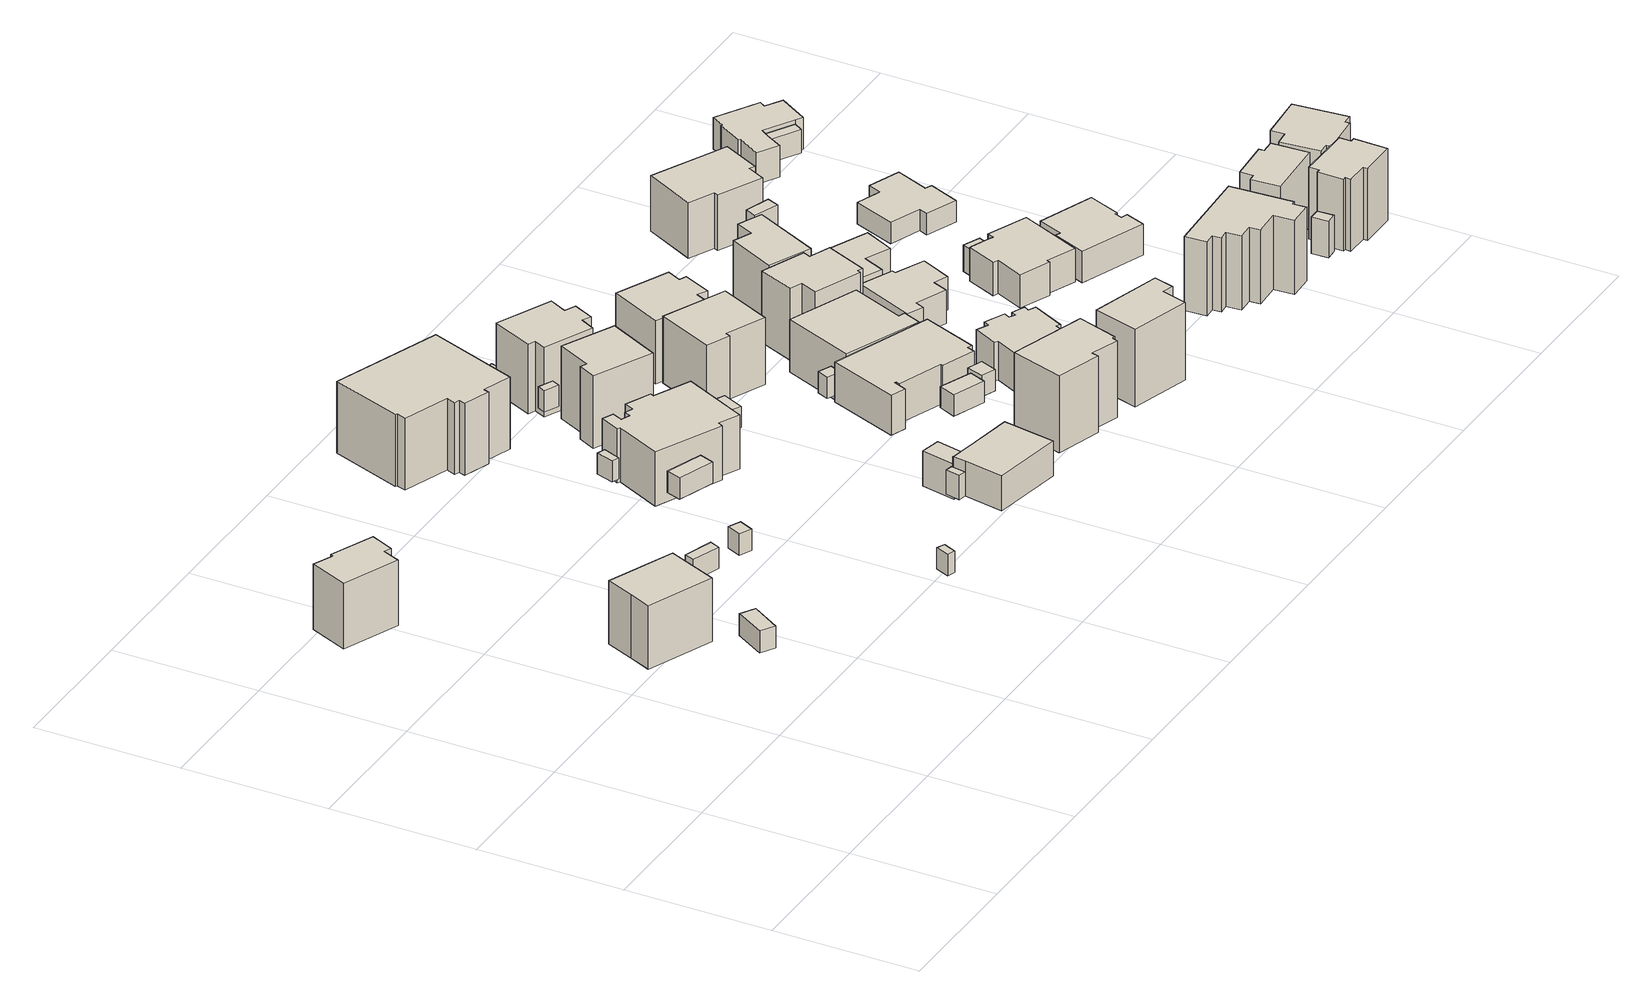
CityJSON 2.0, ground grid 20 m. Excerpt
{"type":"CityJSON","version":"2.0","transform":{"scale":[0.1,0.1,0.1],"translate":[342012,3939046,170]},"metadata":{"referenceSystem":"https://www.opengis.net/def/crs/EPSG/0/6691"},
"CityObjects":{
"building1":{"type":"Building","attributes":{"measuredHeight":4.4,"BuildingIDAttribute.prefecture":"14","BuildingIDAttribute.city":"14151","BuildingDetailAttribute.surveyYear":2015,"BuildingLandSlideRiskAttribute.description":"1","BuildingLandSlideRiskAttribute.areaType":"1"},"geometry":[{"type":"Solid","lod":"1","boundaries":[[[[0,1,2,3]],[[2,4,5,3]],[[1,6,4,2]],[[0,7,6,1]],[[3,5,7,0]],[[4,6,7,5]]]]}]},
"building2":{"type":"Building","attributes":{"usage":"411","measuredHeight":9.4,"storeysAboveGround":1,"BuildingIDAttribute.prefecture":"14","BuildingIDAttribute.city":"14151","BuildingDetailAttribute.totalFloorArea":62.96,"BuildingDetailAttribute.buildingFootprintArea":62.96,"BuildingDetailAttribute.buildingStructureType":"601","BuildingDetailAttribute.buildingStructureOrgType":"1","BuildingDetailAttribute.orgUsage":"10","BuildingDetailAttribute.surveyYear":2015,"BuildingLandSlideRiskAttribute.description":"1","BuildingLandSlideRiskAttribute.areaType":"1"},"geometry":[{"type":"Solid","lod":"1","boundaries":[[[[8,9,10,11,12]],[[11,13,14,12]],[[10,15,13,11]],[[9,16,15,10]],[[8,17,16,9]],[[12,14,17,8]],[[13,15,16,17,14]]]]}]},
"building3":{"type":"Building","attributes":{"usage":"411","measuredHeight":9.7,"storeysAboveGround":2,"BuildingIDAttribute.prefecture":"14","BuildingIDAttribute.city":"14151","BuildingDetailAttribute.totalFloorArea":75.91,"BuildingDetailAttribute.buildingFootprintArea":37.96,"BuildingDetailAttribute.buildingStructureType":"601","BuildingDetailAttribute.buildingStructureOrgType":"1","BuildingDetailAttribute.orgUsage":"10","BuildingDetailAttribute.surveyYear":2015,"BuildingLandSlideRiskAttribute.description":"1","BuildingLandSlideRiskAttribute.areaType":"1"},"geometry":[{"type":"Solid","lod":"1","boundaries":[[[[18,19,20,21,22,23,24,25]],[[24,26,27,25]],[[23,28,26,24]],[[22,29,28,23]],[[21,30,29,22]],[[20,31,30,21]],[[19,32,31,20]],[[18,33,32,19]],[[25,27,33,18]],[[26,28,29,30,31,32,33,27]]]]}]},
"building4":{"type":"Building","attributes":{"BuildingIDAttribute.prefecture":"14","BuildingIDAttribute.city":"14151","BuildingDetailAttribute.surveyYear":2015},"geometry":[{"type":"Solid","lod":"1","boundaries":[[[[34,35,36,37]],[[36,38,39,37]],[[35,40,38,36]],[[34,41,40,35]],[[37,39,41,34]],[[38,40,41,39]]]]}]},
"building5":{"type":"Building","attributes":{"BuildingIDAttribute.prefecture":"14","BuildingIDAttribute.city":"14151","BuildingDetailAttribute.surveyYear":2015,"BuildingLandSlideRiskAttribute.description":"1","BuildingLandSlideRiskAttribute.areaType":"1"},"geometry":[{"type":"Solid","lod":"1","boundaries":[[[[42,43,44,45]],[[44,46,47,45]],[[43,48,46,44]],[[42,49,48,43]],[[45,47,49,42]],[[46,48,49,47]]]]}]},
"building6":{"type":"Building","attributes":{"BuildingIDAttribute.prefecture":"14","BuildingIDAttribute.city":"14151","BuildingDetailAttribute.surveyYear":2015,"BuildingLandSlideRiskAttribute.description":"1","BuildingLandSlideRiskAttribute.areaType":"1"},"geometry":[{"type":"Solid","lod":"1","boundaries":[[[[50,51,52,53]],[[52,54,55,53]],[[51,56,54,52]],[[50,57,56,51]],[[53,55,57,50]],[[54,56,57,55]]]]}]},
"building7":{"type":"Building","attributes":{"measuredHeight":3.8,"BuildingIDAttribute.prefecture":"14","BuildingIDAttribute.city":"14151","BuildingDetailAttribute.surveyYear":2015,"BuildingLandSlideRiskAttribute.description":"1","BuildingLandSlideRiskAttribute.areaType":"1"},"geometry":[{"type":"Solid","lod":"1","boundaries":[[[[58,59,60,61,62]],[[61,63,64,62]],[[60,65,63,61]],[[59,66,65,60]],[[58,67,66,59]],[[62,64,67,58]],[[63,65,66,67,64]]]]}]},
"building8":{"type":"Building","attributes":{"usage":"411","measuredHeight":5.1,"storeysAboveGround":1,"BuildingIDAttribute.prefecture":"14","BuildingIDAttribute.city":"14151","BuildingDetailAttribute.totalFloorArea":11.22,"BuildingDetailAttribute.buildingFootprintArea":11.22,"BuildingDetailAttribute.buildingStructureType":"601","BuildingDetailAttribute.buildingStructureOrgType":"1","BuildingDetailAttribute.orgUsage":"10","BuildingDetailAttribute.surveyYear":2015,"BuildingLandSlideRiskAttribute.description":"1","BuildingLandSlideRiskAttribute.areaType":"1"},"geometry":[{"type":"Solid","lod":"1","boundaries":[[[[68,69,70,71]],[[70,72,73,71]],[[69,74,72,70]],[[68,75,74,69]],[[71,73,75,68]],[[72,74,75,73]]]]}]},
"building9":{"type":"Building","attributes":{"usage":"411","measuredHeight":5.4,"storeysAboveGround":1,"BuildingIDAttribute.prefecture":"14","BuildingIDAttribute.city":"14151","BuildingDetailAttribute.totalFloorArea":59.13,"BuildingDetailAttribute.buildingFootprintArea":59.13,"BuildingDetailAttribute.buildingStructureType":"601","BuildingDetailAttribute.buildingStructureOrgType":"1","BuildingDetailAttribute.orgUsage":"10","BuildingDetailAttribute.surveyYear":2015,"BuildingLandSlideRiskAttribute.description":"1","BuildingLandSlideRiskAttribute.areaType":"1"},"geometry":[{"type":"Solid","lod":"1","boundaries":[[[[76,77,78,79,60,59,80]],[[59,81,82,80]],[[60,83,81,59]],[[79,84,83,60]],[[78,85,84,79]],[[77,86,85,78]],[[76,87,86,77]],[[80,82,87,76]],[[81,83,84,85,86,87,82]]]]}]},
"building10":{"type":"Building","attributes":{"BuildingIDAttribute.prefecture":"14","BuildingIDAttribute.city":"14151","BuildingDetailAttribute.surveyYear":2015,"BuildingLandSlideRiskAttribute.description":"1","BuildingLandSlideRiskAttribute.areaType":"1"},"geometry":[{"type":"Solid","lod":"1","boundaries":[[[[88,89,90,91]],[[90,92,93,91]],[[89,94,92,90]],[[88,95,94,89]],[[91,93,95,88]],[[92,94,95,93]]]]}]},
"building11":{"type":"Building","attributes":{"measuredHeight":3.4,"BuildingIDAttribute.prefecture":"14","BuildingIDAttribute.city":"14151","BuildingDetailAttribute.surveyYear":2015,"BuildingLandSlideRiskAttribute.description":"1","BuildingLandSlideRiskAttribute.areaType":"1"},"geometry":[{"type":"Solid","lod":"1","boundaries":[[[[96,97,98,99]],[[98,100,101,99]],[[97,102,100,98]],[[96,103,102,97]],[[99,101,103,96]],[[100,102,103,101]]]]}]},
"building12":{"type":"Building","attributes":{"usage":"411","measuredHeight":9.3,"storeysAboveGround":1,"BuildingIDAttribute.prefecture":"14","BuildingIDAttribute.city":"14151","BuildingDetailAttribute.totalFloorArea":108.08,"BuildingDetailAttribute.buildingFootprintArea":108.08,"BuildingDetailAttribute.buildingStructureType":"601","BuildingDetailAttribute.buildingStructureOrgType":"1","BuildingDetailAttribute.orgUsage":"10","BuildingDetailAttribute.surveyYear":2015,"BuildingLandSlideRiskAttribute.description":"1","BuildingLandSlideRiskAttribute.areaType":"1"},"geometry":[{"type":"Solid","lod":"1","boundaries":[[[[104,105,106,107,108,109,110,111,112,113,114,115,116,117,118,119]],[[118,120,121,119]],[[117,122,120,118]],[[116,123,122,117]],[[115,124,123,116]],[[114,125,124,115]],[[113,126,125,114]],[[112,127,126,113]],[[111,128,127,112]],[[110,129,128,111]],[[109,130,129,110]],[[108,131,130,109]],[[107,132,131,108]],[[106,133,132,107]],[[105,134,133,106]],[[104,135,134,105]],[[119,121,135,104]],[[120,122,123,124,125,126,127,128,129,130,131,132,133,134,135,121]]]]}]},
"building13":{"type":"Building","attributes":{"BuildingIDAttribute.prefecture":"14","BuildingIDAttribute.city":"14151","BuildingDetailAttribute.surveyYear":2015,"BuildingLandSlideRiskAttribute.description":"1","BuildingLandSlideRiskAttribute.areaType":"1"},"geometry":[{"type":"Solid","lod":"1","boundaries":[[[[136,137,138,139]],[[138,140,141,139]],[[137,142,140,138]],[[136,143,142,137]],[[139,141,143,136]],[[140,142,143,141]]]]}]},
"building14":{"type":"Building","attributes":{"usage":"411","measuredHeight":13.1,"storeysAboveGround":3,"BuildingIDAttribute.prefecture":"14","BuildingIDAttribute.city":"14151","BuildingDetailAttribute.totalFloorArea":512.67,"BuildingDetailAttribute.buildingFootprintArea":170.89,"BuildingDetailAttribute.buildingStructureType":"610","BuildingDetailAttribute.buildingStructureOrgType":"2","BuildingDetailAttribute.orgUsage":"10","BuildingDetailAttribute.surveyYear":2015,"BuildingLandSlideRiskAttribute.description":"1","BuildingLandSlideRiskAttribute.areaType":"1"},"geometry":[{"type":"Solid","lod":"1","boundaries":[[[[144,145,146,147,148,149,150,151,152,153,154,155]],[[154,156,157,155]],[[153,158,156,154]],[[152,159,158,153]],[[151,160,159,152]],[[150,161,160,151]],[[149,162,161,150]],[[148,163,162,149]],[[147,164,163,148]],[[146,165,164,147]],[[145,166,165,146]],[[144,167,166,145]],[[155,157,167,144]],[[156,158,159,160,161,162,163,164,165,166,167,157]]]]}]},
"building15":{"type":"Building","attributes":{"usage":"411","measuredHeight":11.5,"storeysAboveGround":3,"BuildingIDAttribute.prefecture":"14","BuildingIDAttribute.city":"14151","BuildingDetailAttribute.totalFloorArea":168.56,"BuildingDetailAttribute.buildingFootprintArea":56.19,"BuildingDetailAttribute.buildingStructureType":"601","BuildingDetailAttribute.buildingStructureOrgType":"1","BuildingDetailAttribute.orgUsage":"10","BuildingDetailAttribute.surveyYear":2015},"geometry":[{"type":"Solid","lod":"1","boundaries":[[[[168,169,170,171,172,173,174,175]],[[174,176,177,175]],[[173,178,176,174]],[[172,179,178,173]],[[171,180,179,172]],[[170,181,180,171]],[[169,182,181,170]],[[168,183,182,169]],[[175,177,183,168]],[[176,178,179,180,181,182,183,177]]]]}]},
"building16":{"type":"Building","attributes":{"usage":"411","measuredHeight":11.4,"storeysAboveGround":2,"BuildingIDAttribute.prefecture":"14","BuildingIDAttribute.city":"14151","BuildingDetailAttribute.totalFloorArea":107.93,"BuildingDetailAttribute.buildingFootprintArea":53.96,"BuildingDetailAttribute.buildingStructureType":"610","BuildingDetailAttribute.buildingStructureOrgType":"2","BuildingDetailAttribute.orgUsage":"10","BuildingDetailAttribute.surveyYear":2015,"BuildingLandSlideRiskAttribute.description":"1","BuildingLandSlideRiskAttribute.areaType":"1"},"geometry":[{"type":"Solid","lod":"1","boundaries":[[[[184,185,186,187,188,189]],[[188,190,191,189]],[[187,192,190,188]],[[186,193,192,187]],[[185,194,193,186]],[[184,195,194,185]],[[189,191,195,184]],[[190,192,193,194,195,191]]]]}]},
"building17":{"type":"Building","attributes":{"BuildingIDAttribute.prefecture":"14","BuildingIDAttribute.city":"14151","BuildingDetailAttribute.surveyYear":2015,"BuildingLandSlideRiskAttribute.description":"1","BuildingLandSlideRiskAttribute.areaType":"1"},"geometry":[{"type":"Solid","lod":"1","boundaries":[[[[196,197,198,199]],[[198,200,201,199]],[[197,202,200,198]],[[196,203,202,197]],[[199,201,203,196]],[[200,202,203,201]]]]}]},
"building18":{"type":"Building","attributes":{"BuildingIDAttribute.prefecture":"14","BuildingIDAttribute.city":"14151","BuildingDetailAttribute.surveyYear":2015,"BuildingLandSlideRiskAttribute.description":"1","BuildingLandSlideRiskAttribute.areaType":"1"},"geometry":[{"type":"Solid","lod":"1","boundaries":[[[[204,205,206,207]],[[206,208,209,207]],[[205,210,208,206]],[[204,211,210,205]],[[207,209,211,204]],[[208,210,211,209]]]]}]},
"building19":{"type":"Building","attributes":{"BuildingIDAttribute.prefecture":"14","BuildingIDAttribute.city":"14151","BuildingDetailAttribute.surveyYear":2015,"BuildingLandSlideRiskAttribute.description":"1","BuildingLandSlideRiskAttribute.areaType":"1"},"geometry":[{"type":"Solid","lod":"1","boundaries":[[[[212,213,214,215]],[[214,216,217,215]],[[213,218,216,214]],[[212,219,218,213]],[[215,217,219,212]],[[216,218,219,217]]]]}]},
"building20":{"type":"Building","attributes":{"usage":"411","measuredHeight":9,"storeysAboveGround":2,"BuildingIDAttribute.prefecture":"14","BuildingIDAttribute.city":"14151","BuildingDetailAttribute.totalFloorArea":190.36,"BuildingDetailAttribute.buildingFootprintArea":95.18,"BuildingDetailAttribute.buildingStructureType":"601","BuildingDetailAttribute.buildingStructureOrgType":"1","BuildingDetailAttribute.orgUsage":"10","BuildingDetailAttribute.surveyYear":2015,"BuildingLandSlideRiskAttribute.description":"1","BuildingLandSlideRiskAttribute.areaType":"1"},"geometry":[{"type":"Solid","lod":"1","boundaries":[[[[220,221,222,223,224,225,226,227,228,229,230,231]],[[230,232,233,231]],[[229,234,232,230]],[[228,235,234,229]],[[227,236,235,228]],[[226,237,236,227]],[[225,238,237,226]],[[224,239,238,225]],[[223,240,239,224]],[[222,241,240,223]],[[221,242,241,222]],[[220,243,242,221]],[[231,233,243,220]],[[232,234,235,236,237,238,239,240,241,242,243,233]]]]}]},
"building21":{"type":"Building","attributes":{"BuildingIDAttribute.prefecture":"14","BuildingIDAttribute.city":"14151","BuildingDetailAttribute.surveyYear":2015,"BuildingLandSlideRiskAttribute.description":"1","BuildingLandSlideRiskAttribute.areaType":"1"},"geometry":[{"type":"Solid","lod":"1","boundaries":[[[[244,245,246,247]],[[246,248,249,247]],[[245,250,248,246]],[[244,251,250,245]],[[247,249,251,244]],[[248,250,251,249]]]]}]},
"building22":{"type":"Building","attributes":{"usage":"411","measuredHeight":11.1,"storeysAboveGround":2,"BuildingIDAttribute.prefecture":"14","BuildingIDAttribute.city":"14151","BuildingDetailAttribute.totalFloorArea":96.05,"BuildingDetailAttribute.buildingFootprintArea":48.02,"BuildingDetailAttribute.buildingStructureType":"601","BuildingDetailAttribute.buildingStructureOrgType":"1","BuildingDetailAttribute.orgUsage":"10","BuildingDetailAttribute.surveyYear":2015,"BuildingLandSlideRiskAttribute.description":"1","BuildingLandSlideRiskAttribute.areaType":"1"},"geometry":[{"type":"Solid","lod":"1","boundaries":[[[[252,253,254,255,256,257,258,259,260,261]],[[260,262,263,261]],[[259,264,262,260]],[[258,265,264,259]],[[257,266,265,258]],[[256,267,266,257]],[[255,268,267,256]],[[254,269,268,255]],[[253,270,269,254]],[[252,271,270,253]],[[261,263,271,252]],[[262,264,265,266,267,268,269,270,271,263]]]]}]},
"building23":{"type":"Building","attributes":{"usage":"411","measuredHeight":11.9,"storeysAboveGround":2,"BuildingIDAttribute.prefecture":"14","BuildingIDAttribute.city":"14151","BuildingDetailAttribute.totalFloorArea":84.85,"BuildingDetailAttribute.buildingFootprintArea":42.42,"BuildingDetailAttribute.buildingStructureType":"601","BuildingDetailAttribute.buildingStructureOrgType":"1","BuildingDetailAttribute.orgUsage":"10","BuildingDetailAttribute.surveyYear":2015,"BuildingLandSlideRiskAttribute.description":"1","BuildingLandSlideRiskAttribute.areaType":"1"},"geometry":[{"type":"Solid","lod":"1","boundaries":[[[[272,273,274,275,276,277]],[[276,278,279,277]],[[275,280,278,276]],[[274,281,280,275]],[[273,282,281,274]],[[272,283,282,273]],[[277,279,283,272]],[[278,280,281,282,283,279]]]]}]},
"building24":{"type":"Building","attributes":{"measuredHeight":4.3,"BuildingIDAttribute.prefecture":"14","BuildingIDAttribute.city":"14151","BuildingDetailAttribute.surveyYear":2015,"BuildingLandSlideRiskAttribute.description":"1","BuildingLandSlideRiskAttribute.areaType":"1"},"geometry":[{"type":"Solid","lod":"1","boundaries":[[[[284,285,286,287]],[[286,288,289,287]],[[285,290,288,286]],[[284,291,290,285]],[[287,289,291,284]],[[288,290,291,289]]]]}]},
"building25":{"type":"Building","attributes":{"BuildingIDAttribute.prefecture":"14","BuildingIDAttribute.city":"14151","BuildingDetailAttribute.surveyYear":2015,"BuildingLandSlideRiskAttribute.description":"1","BuildingLandSlideRiskAttribute.areaType":"1"},"geometry":[{"type":"Solid","lod":"1","boundaries":[[[[292,293,294,295]],[[294,296,297,295]],[[293,298,296,294]],[[292,299,298,293]],[[295,297,299,292]],[[296,298,299,297]]]]}]},
"building26":{"type":"Building","attributes":{"usage":"411","measuredHeight":9.2,"storeysAboveGround":2,"BuildingIDAttribute.prefecture":"14","BuildingIDAttribute.city":"14151","BuildingDetailAttribute.totalFloorArea":157.1,"BuildingDetailAttribute.buildingFootprintArea":78.55,"BuildingDetailAttribute.buildingStructureType":"601","BuildingDetailAttribute.buildingStructureOrgType":"1","BuildingDetailAttribute.orgUsage":"10","BuildingDetailAttribute.surveyYear":2015,"BuildingLandSlideRiskAttribute.description":"1","BuildingLandSlideRiskAttribute.areaType":"1"},"geometry":[{"type":"Solid","lod":"1","boundaries":[[[[300,301,302,303,304,305]],[[304,306,307,305]],[[303,308,306,304]],[[302,309,308,303]],[[301,310,309,302]],[[300,311,310,301]],[[305,307,311,300]],[[306,308,309,310,311,307]]]]}]},
"building27":{"type":"Building","attributes":{"usage":"411","measuredHeight":10.1,"storeysAboveGround":2,"BuildingIDAttribute.prefecture":"14","BuildingIDAttribute.city":"14151","BuildingDetailAttribute.totalFloorArea":127.97,"BuildingDetailAttribute.buildingFootprintArea":63.98,"BuildingDetailAttribute.buildingStructureType":"610","BuildingDetailAttribute.buildingStructureOrgType":"2","BuildingDetailAttribute.orgUsage":"10","BuildingDetailAttribute.surveyYear":2015,"BuildingLandSlideRiskAttribute.description":"1","BuildingLandSlideRiskAttribute.areaType":"1"},"geometry":[{"type":"Solid","lod":"1","boundaries":[[[[312,313,314,315,316,317]],[[316,318,319,317]],[[315,320,318,316]],[[314,321,320,315]],[[313,322,321,314]],[[312,323,322,313]],[[317,319,323,312]],[[318,320,321,322,323,319]]]]}]},
"building28":{"type":"Building","attributes":{"usage":"411","measuredHeight":6.7,"storeysAboveGround":1,"BuildingIDAttribute.prefecture":"14","BuildingIDAttribute.city":"14151","BuildingDetailAttribute.totalFloorArea":63.43,"BuildingDetailAttribute.buildingFootprintArea":63.43,"BuildingDetailAttribute.buildingStructureType":"601","BuildingDetailAttribute.buildingStructureOrgType":"1","BuildingDetailAttribute.orgUsage":"10","BuildingDetailAttribute.surveyYear":2015,"BuildingLandSlideRiskAttribute.description":"1","BuildingLandSlideRiskAttribute.areaType":"1"},"geometry":[{"type":"Solid","lod":"1","boundaries":[[[[324,325,326,327,328,329,330,331,332,333,334,335,336,337,338,339,340,341,342,343,344,345]],[[344,346,347,345]],[[343,348,346,344]],[[342,349,348,343]],[[341,350,349,342]],[[340,351,350,341]],[[339,352,351,340]],[[338,353,352,339]],[[337,354,353,338]],[[336,355,354,337]],[[335,356,355,336]],[[334,357,356,335]],[[333,358,357,334]],[[332,359,358,333]],[[331,360,359,332]],[[330,361,360,331]],[[329,362,361,330]],[[328,363,362,329]],[[327,364,363,328]],[[326,365,364,327]],[[325,366,365,326]],[[324,367,366,325]],[[345,347,367,324]],[[346,348,349,350,351,352,353,354,355,356,357,358,359,360,361,362,363,364,365,366,367,347]]]]}]},
"building29":{"type":"Building","attributes":{"usage":"411","measuredHeight":10,"storeysAboveGround":2,"BuildingIDAttribute.prefecture":"14","BuildingIDAttribute.city":"14151","BuildingDetailAttribute.totalFloorArea":93.37,"BuildingDetailAttribute.buildingFootprintArea":46.68,"BuildingDetailAttribute.buildingStructureType":"610","BuildingDetailAttribute.buildingStructureOrgType":"2","BuildingDetailAttribute.orgUsage":"10","BuildingDetailAttribute.surveyYear":2015,"BuildingLandSlideRiskAttribute.description":"1","BuildingLandSlideRiskAttribute.areaType":"1"},"geometry":[{"type":"Solid","lod":"1","boundaries":[[[[368,369,370,371,372,373,374,375]],[[374,376,377,375]],[[373,378,376,374]],[[372,379,378,373]],[[371,380,379,372]],[[370,381,380,371]],[[369,382,381,370]],[[368,383,382,369]],[[375,377,383,368]],[[376,378,379,380,381,382,383,377]]]]}]},
"building30":{"type":"Building","attributes":{"usage":"411","measuredHeight":11.9,"storeysAboveGround":2,"BuildingIDAttribute.prefecture":"14","BuildingIDAttribute.city":"14151","BuildingDetailAttribute.totalFloorArea":92.94,"BuildingDetailAttribute.buildingFootprintArea":46.47,"BuildingDetailAttribute.buildingStructureType":"610","BuildingDetailAttribute.buildingStructureOrgType":"2","BuildingDetailAttribute.orgUsage":"10","BuildingDetailAttribute.surveyYear":2015,"BuildingLandSlideRiskAttribute.description":"1","BuildingLandSlideRiskAttribute.areaType":"1"},"geometry":[{"type":"Solid","lod":"1","boundaries":[[[[384,385,386,387,388,389,390,391,392,393]],[[392,394,395,393]],[[391,396,394,392]],[[390,397,396,391]],[[389,398,397,390]],[[388,399,398,389]],[[387,400,399,388]],[[386,401,400,387]],[[385,402,401,386]],[[384,403,402,385]],[[393,395,403,384]],[[394,396,397,398,399,400,401,402,403,395]]]]}]},
"building31":{"type":"Building","attributes":{"usage":"411","measuredHeight":5.7,"storeysAboveGround":1,"BuildingIDAttribute.prefecture":"14","BuildingIDAttribute.city":"14151","BuildingDetailAttribute.totalFloorArea":52.69,"BuildingDetailAttribute.buildingFootprintArea":52.69,"BuildingDetailAttribute.buildingStructureType":"601","BuildingDetailAttribute.buildingStructureOrgType":"1","BuildingDetailAttribute.orgUsage":"10","BuildingDetailAttribute.surveyYear":2015,"BuildingLandSlideRiskAttribute.description":"1","BuildingLandSlideRiskAttribute.areaType":"1"},"geometry":[{"type":"Solid","lod":"1","boundaries":[[[[404,405,406,407,408,409,410,411,412,413]],[[412,414,415,413]],[[411,416,414,412]],[[410,417,416,411]],[[409,418,417,410]],[[408,419,418,409]],[[407,420,419,408]],[[406,421,420,407]],[[405,422,421,406]],[[404,423,422,405]],[[413,415,423,404]],[[414,416,417,418,419,420,421,422,423,415]]]]}]},
"building32":{"type":"Building","attributes":{"usage":"411","measuredHeight":10.2,"storeysAboveGround":1,"BuildingIDAttribute.prefecture":"14","BuildingIDAttribute.city":"14151","BuildingDetailAttribute.totalFloorArea":43.82,"BuildingDetailAttribute.buildingFootprintArea":43.82,"BuildingDetailAttribute.buildingStructureType":"601","BuildingDetailAttribute.buildingStructureOrgType":"1","BuildingDetailAttribute.orgUsage":"10","BuildingDetailAttribute.surveyYear":2015,"BuildingLandSlideRiskAttribute.description":"1","BuildingLandSlideRiskAttribute.areaType":"1"},"geometry":[{"type":"Solid","lod":"1","boundaries":[[[[424,425,426,427,428,429]],[[428,430,431,429]],[[427,432,430,428]],[[426,433,432,427]],[[425,434,433,426]],[[424,435,434,425]],[[429,431,435,424]],[[430,432,433,434,435,431]]]]}]},
"building33":{"type":"Building","attributes":{"usage":"411","measuredHeight":5.9,"storeysAboveGround":1,"BuildingIDAttribute.prefecture":"14","BuildingIDAttribute.city":"14151","BuildingDetailAttribute.totalFloorArea":43.96,"BuildingDetailAttribute.buildingFootprintArea":43.96,"BuildingDetailAttribute.buildingStructureType":"601","BuildingDetailAttribute.buildingStructureOrgType":"1","BuildingDetailAttribute.orgUsage":"10","BuildingDetailAttribute.surveyYear":2015,"BuildingLandSlideRiskAttribute.description":"1","BuildingLandSlideRiskAttribute.areaType":"1"},"geometry":[{"type":"Solid","lod":"1","boundaries":[[[[436,437,438,439,440,441,442,443,444,445]],[[444,446,447,445]],[[443,448,446,444]],[[442,449,448,443]],[[441,450,449,442]],[[440,451,450,441]],[[439,452,451,440]],[[438,453,452,439]],[[437,454,453,438]],[[436,455,454,437]],[[445,447,455,436]],[[446,448,449,450,451,452,453,454,455,447]]]]}]},
"building34":{"type":"Building","attributes":{"usage":"411","measuredHeight":13.1,"storeysAboveGround":1,"BuildingIDAttribute.prefecture":"14","BuildingIDAttribute.city":"14151","BuildingDetailAttribute.totalFloorArea":73.73,"BuildingDetailAttribute.buildingFootprintArea":73.73,"BuildingDetailAttribute.buildingStructureType":"601","BuildingDetailAttribute.buildingStructureOrgType":"1","BuildingDetailAttribute.orgUsage":"10","BuildingDetailAttribute.surveyYear":2015,"BuildingLandSlideRiskAttribute.description":"1","BuildingLandSlideRiskAttribute.areaType":"1"},"geometry":[{"type":"Solid","lod":"1","boundaries":[[[[456,457,458,459,460,461,462,463,464,465,466,467,468,469]],[[468,470,471,469]],[[467,472,470,468]],[[466,473,472,467]],[[465,474,473,466]],[[464,475,474,465]],[[463,476,475,464]],[[462,477,476,463]],[[461,478,477,462]],[[460,479,478,461]],[[459,480,479,460]],[[458,481,480,459]],[[457,482,481,458]],[[456,483,482,457]],[[469,471,483,456]],[[470,472,473,474,475,476,477,478,479,480,481,482,483,471]]]]}]},
"building35":{"type":"Building","attributes":{"usage":"411","measuredHeight":5.5,"storeysAboveGround":1,"BuildingIDAttribute.prefecture":"14","BuildingIDAttribute.city":"14151","BuildingDetailAttribute.totalFloorArea":67.76,"BuildingDetailAttribute.buildingFootprintArea":67.76,"BuildingDetailAttribute.buildingStructureType":"601","BuildingDetailAttribute.buildingStructureOrgType":"1","BuildingDetailAttribute.orgUsage":"10","BuildingDetailAttribute.surveyYear":2015,"BuildingLandSlideRiskAttribute.description":"1","BuildingLandSlideRiskAttribute.areaType":"1"},"geometry":[{"type":"Solid","lod":"1","boundaries":[[[[484,485,486,487,488,489,490,491,492,493,494,495]],[[494,496,497,495]],[[493,498,496,494]],[[492,499,498,493]],[[491,500,499,492]],[[490,501,500,491]],[[489,502,501,490]],[[488,503,502,489]],[[487,504,503,488]],[[486,505,504,487]],[[485,506,505,486]],[[484,507,506,485]],[[495,497,507,484]],[[496,498,499,500,501,502,503,504,505,506,507,497]]]]}]},
"building36":{"type":"Building","attributes":{"measuredHeight":4.1,"BuildingIDAttribute.prefecture":"14","BuildingIDAttribute.city":"14151","BuildingDetailAttribute.surveyYear":2015,"BuildingLandSlideRiskAttribute.description":"1","BuildingLandSlideRiskAttribute.areaType":"1"},"geometry":[{"type":"Solid","lod":"1","boundaries":[[[[508,509,510,511]],[[510,512,513,511]],[[509,514,512,510]],[[508,515,514,509]],[[511,513,515,508]],[[512,514,515,513]]]]}]},
"building37":{"type":"Building","attributes":{"measuredHeight":5.5,"BuildingIDAttribute.prefecture":"14","BuildingIDAttribute.city":"14151","BuildingDetailAttribute.surveyYear":2015,"BuildingLandSlideRiskAttribute.description":"1","BuildingLandSlideRiskAttribute.areaType":"1"},"geometry":[{"type":"Solid","lod":"1","boundaries":[[[[516,517,518,519]],[[518,520,521,519]],[[517,522,520,518]],[[516,523,522,517]],[[519,521,523,516]],[[520,522,523,521]]]]}]},
"building38":{"type":"Building","attributes":{"usage":"411","measuredHeight":10.7,"storeysAboveGround":2,"BuildingIDAttribute.prefecture":"14","BuildingIDAttribute.city":"14151","BuildingDetailAttribute.totalFloorArea":72.28,"BuildingDetailAttribute.buildingFootprintArea":36.14,"BuildingDetailAttribute.buildingStructureType":"601","BuildingDetailAttribute.buildingStructureOrgType":"1","BuildingDetailAttribute.orgUsage":"10","BuildingDetailAttribute.surveyYear":2015,"BuildingLandSlideRiskAttribute.description":"1","BuildingLandSlideRiskAttribute.areaType":"1"},"geometry":[{"type":"Solid","lod":"1","boundaries":[[[[524,525,526,527,528,529,530,531,532,533,534,535]],[[534,536,537,535]],[[533,538,536,534]],[[532,539,538,533]],[[531,540,539,532]],[[530,541,540,531]],[[529,542,541,530]],[[528,543,542,529]],[[527,544,543,528]],[[526,545,544,527]],[[525,546,545,526]],[[524,547,546,525]],[[535,537,547,524]],[[536,538,539,540,541,542,543,544,545,546,547,537]]]]}]},
"building39":{"type":"Building","attributes":{"usage":"411","measuredHeight":5.2,"storeysAboveGround":1,"BuildingIDAttribute.prefecture":"14","BuildingIDAttribute.city":"14151","BuildingDetailAttribute.totalFloorArea":60.94,"BuildingDetailAttribute.buildingFootprintArea":60.94,"BuildingDetailAttribute.buildingStructureType":"601","BuildingDetailAttribute.buildingStructureOrgType":"1","BuildingDetailAttribute.orgUsage":"10","BuildingDetailAttribute.surveyYear":2015,"BuildingLandSlideRiskAttribute.description":"1","BuildingLandSlideRiskAttribute.areaType":"1"},"geometry":[{"type":"Solid","lod":"1","boundaries":[[[[548,549,550,551,552,553,554,555,556,557]],[[556,558,559,557]],[[555,560,558,556]],[[554,561,560,555]],[[553,562,561,554]],[[552,563,562,553]],[[551,564,563,552]],[[550,565,564,551]],[[549,566,565,550]],[[548,567,566,549]],[[557,559,567,548]],[[558,560,561,562,563,564,565,566,567,559]]]]}]},
"building40":{"type":"Building","attributes":{"measuredHeight":4.3,"BuildingIDAttribute.prefecture":"14","BuildingIDAttribute.city":"14151","BuildingDetailAttribute.surveyYear":2015,"BuildingLandSlideRiskAttribute.description":"1","BuildingLandSlideRiskAttribute.areaType":"1"},"geometry":[{"type":"Solid","lod":"1","boundaries":[[[[568,569,570,571]],[[570,572,573,571]],[[569,574,572,570]],[[568,575,574,569]],[[571,573,575,568]],[[572,574,575,573]]]]}]},
"building41":{"type":"Building","attributes":{"usage":"411","measuredHeight":11.1,"storeysAboveGround":2,"BuildingIDAttribute.prefecture":"14","BuildingIDAttribute.city":"14151","BuildingDetailAttribute.totalFloorArea":65.55,"BuildingDetailAttribute.buildingFootprintArea":32.77,"BuildingDetailAttribute.buildingStructureType":"601","BuildingDetailAttribute.buildingStructureOrgType":"1","BuildingDetailAttribute.orgUsage":"10","BuildingDetailAttribute.surveyYear":2015,"BuildingLandSlideRiskAttribute.description":"1","BuildingLandSlideRiskAttribute.areaType":"1"},"geometry":[{"type":"Solid","lod":"1","boundaries":[[[[576,577,578,579,580,581,582,583]],[[582,584,585,583]],[[581,586,584,582]],[[580,587,586,581]],[[579,588,587,580]],[[578,589,588,579]],[[577,590,589,578]],[[576,591,590,577]],[[583,585,591,576]],[[584,586,587,588,589,590,591,585]]]]}]},
"building42":{"type":"Building","attributes":{"usage":"413","measuredHeight":9.2,"storeysAboveGround":2,"BuildingIDAttribute.prefecture":"14","BuildingIDAttribute.city":"14151","BuildingDetailAttribute.totalFloorArea":150.19,"BuildingDetailAttribute.buildingFootprintArea":75.1,"BuildingDetailAttribute.buildingStructureType":"601","BuildingDetailAttribute.buildingStructureOrgType":"1","BuildingDetailAttribute.orgUsage":"30","BuildingDetailAttribute.surveyYear":2015,"BuildingLandSlideRiskAttribute.description":"1","BuildingLandSlideRiskAttribute.areaType":"1"},"geometry":[{"type":"Solid","lod":"1","boundaries":[[[[592,593,594,595,596,597,598,599]],[[598,600,601,599]],[[597,602,600,598]],[[596,603,602,597]],[[595,604,603,596]],[[594,605,604,595]],[[593,606,605,594]],[[592,607,606,593]],[[599,601,607,592]],[[600,602,603,604,605,606,607,601]]]]}]},
"building43":{"type":"Building","attributes":{"usage":"411","storeysAboveGround":1,"BuildingIDAttribute.prefecture":"14","BuildingIDAttribute.city":"14151","BuildingDetailAttribute.totalFloorArea":55.91,"BuildingDetailAttribute.buildingFootprintArea":55.91,"BuildingDetailAttribute.buildingStructureType":"601","BuildingDetailAttribute.buildingStructureOrgType":"1","BuildingDetailAttribute.orgUsage":"10","BuildingDetailAttribute.surveyYear":2015,"BuildingLandSlideRiskAttribute.description":"1","BuildingLandSlideRiskAttribute.areaType":"1"},"geometry":[{"type":"Solid","lod":"1","boundaries":[[[[608,609,610,611,612,613,614,615,616,617]],[[616,618,619,617]],[[615,620,618,616]],[[614,621,620,615]],[[613,622,621,614]],[[612,623,622,613]],[[611,624,623,612]],[[610,625,624,611]],[[609,626,625,610]],[[608,627,626,609]],[[617,619,627,608]],[[618,620,621,622,623,624,625,626,627,619]]]]}]},
"building44":{"type":"Building","attributes":{"usage":"411","measuredHeight":10.6,"storeysAboveGround":2,"BuildingIDAttribute.prefecture":"14","BuildingIDAttribute.city":"14151","BuildingDetailAttribute.totalFloorArea":109.27,"BuildingDetailAttribute.buildingFootprintArea":54.63,"BuildingDetailAttribute.buildingStructureType":"601","BuildingDetailAttribute.buildingStructureOrgType":"1","BuildingDetailAttribute.orgUsage":"10","BuildingDetailAttribute.surveyYear":2015,"BuildingLandSlideRiskAttribute.description":"1","BuildingLandSlideRiskAttribute.areaType":"1"},"geometry":[{"type":"Solid","lod":"1","boundaries":[[[[628,629,630,631,632,633,634,635,636,637]],[[636,638,639,637]],[[635,640,638,636]],[[634,641,640,635]],[[633,642,641,634]],[[632,643,642,633]],[[631,644,643,632]],[[630,645,644,631]],[[629,646,645,630]],[[628,647,646,629]],[[637,639,647,628]],[[638,640,641,642,643,644,645,646,647,639]]]]}]},
"building45":{"type":"Building","attributes":{"measuredHeight":3.7,"BuildingIDAttribute.prefecture":"14","BuildingIDAttribute.city":"14151","BuildingDetailAttribute.surveyYear":2015,"BuildingLandSlideRiskAttribute.description":"1","BuildingLandSlideRiskAttribute.areaType":"1"},"geometry":[{"type":"Solid","lod":"1","boundaries":[[[[648,649,650,651]],[[650,652,653,651]],[[649,654,652,650]],[[648,655,654,649]],[[651,653,655,648]],[[652,654,655,653]]]]}]},
"building46":{"type":"Building","attributes":{"usage":"411","measuredHeight":5.3,"storeysAboveGround":1,"BuildingIDAttribute.prefecture":"14","BuildingIDAttribute.city":"14151","BuildingDetailAttribute.totalFloorArea":50.26,"BuildingDetailAttribute.buildingFootprintArea":50.26,"BuildingDetailAttribute.buildingStructureType":"601","BuildingDetailAttribute.buildingStructureOrgType":"1","BuildingDetailAttribute.orgUsage":"10","BuildingDetailAttribute.surveyYear":2015,"BuildingLandSlideRiskAttribute.description":"1","BuildingLandSlideRiskAttribute.areaType":"1"},"geometry":[{"type":"Solid","lod":"1","boundaries":[[[[656,657,658,659,660,661,662,663,664,665,666,667,668,669]],[[668,670,671,669]],[[667,672,670,668]],[[666,673,672,667]],[[665,674,673,666]],[[664,675,674,665]],[[663,676,675,664]],[[662,677,676,663]],[[661,678,677,662]],[[660,679,678,661]],[[659,680,679,660]],[[658,681,680,659]],[[657,682,681,658]],[[656,683,682,657]],[[669,671,683,656]],[[670,672,673,674,675,676,677,678,679,680,681,682,683,671]]]]}]}
},
"vertices":[
[170,216,167],[145,176,167],[126,188,167],[150,228,167],[126,188,198],[150,228,198],[145,176,198],[170,216,198],
[168,274,136],[76,312,136],[89,343,136],[105,381,136],[197,343,136],[105,381,225],[197,343,225],[89,343,225],[76,312,225],[168,274,225],
[29,741,95],[56,729,95],[58,733,95],[118,707,95],[104,675,95],[94,679,95],[84,655,95],[6,688,95],[84,655,187],[6,688,187],[94,679,187],[104,675,187],[118,707,187],[58,733,187],[56,729,187],[29,741,187],
[395,79,175],[387,61,175],[376,65,175],[384,84,175],[376,65,205],[384,84,205],[387,61,205],[395,79,205],
[307,384,121],[347,370,121],[341,356,121],[302,370,121],[341,356,151],[302,370,151],[347,370,151],[307,384,151],
[408,362,119],[399,342,119],[382,350,119],[391,370,119],[382,350,149],[391,370,149],[399,342,149],[408,362,149],
[561,157,168],[561,155,168],[558,137,168],[547,139,168],[551,159,168],[547,139,202],[551,159,202],[558,137,202],[561,155,202],[561,157,202],
[590,149,156],[562,154,156],[572,202,156],[600,196,156],[572,202,205],[600,196,205],[562,154,205],[590,149,205],
[590,149,168],[660,137,168],[648,65,168],[548,82,168],[562,154,168],[561,155,217],[562,154,217],[558,137,217],[548,82,217],[648,65,217],[660,137,217],[590,149,217],
[528,463,109],[477,481,109],[484,501,109],[535,483,109],[484,501,139],[535,483,139],[477,481,139],[528,463,139],
[522,606,89],[513,582,89],[503,586,89],[511,610,89],[503,586,119],[511,610,119],[513,582,119],[522,606,119],
[524,586,78],[520,588,78],[533,615,78],[548,608,78],[542,594,78],[554,589,78],[558,598,78],[569,593,78],[575,606,78],[610,590,78],[608,585,78],[658,561,78],[617,473,78],[589,487,78],[585,480,78],[494,523,78],[585,480,154],[494,523,154],[589,487,154],[617,473,154],[658,561,154],[608,585,154],[610,590,154],[575,606,154],[569,593,154],[558,598,154],[554,589,154],[542,594,154],[548,608,154],[533,615,154],[520,588,154],[524,586,154],
[677,525,104],[664,496,104],[649,503,104],[662,532,104],[649,503,134],[662,532,134],[664,496,134],[677,525,134],
[573,796,20],[571,789,20],[534,802,20],[537,811,20],[530,813,20],[535,826,20],[471,849,20],[475,862,20],[473,864,20],[508,961,20],[658,906,20],[613,782,20],[658,906,121],[613,782,121],[508,961,121],[473,864,121],[475,862,121],[471,849,121],[535,826,121],[530,813,121],[537,811,121],[534,802,121],[571,789,121],[573,796,121],
[852,89,138],[848,90,138],[845,82,138],[806,95,138],[804,86,138],[741,106,138],[764,179,138],[870,145,138],[764,179,246],[870,145,246],[741,106,246],[804,86,246],[806,95,246],[845,82,246],[848,90,246],[852,89,246],
[694,631,52],[614,670,52],[626,694,52],[635,690,52],[657,736,52],[728,701,52],[657,736,154],[728,701,154],[635,690,154],[626,694,154],[614,670,154],[694,631,154],
[826,252,121],[781,270,121],[791,293,121],[835,275,121],[791,293,151],[835,275,151],[781,270,151],[826,252,151],
[672,747,58],[652,756,58],[657,767,58],[677,758,58],[657,767,88],[677,758,88],[652,756,88],[672,747,88],
[780,423,110],[762,431,110],[769,447,110],[787,439,110],[769,447,140],[787,439,140],[762,431,140],[780,423,140],
[900,368,109],[871,292,109],[865,295,109],[861,284,109],[814,302,109],[815,305,109],[753,329,109],[755,334,109],[753,335,109],[746,317,109],[725,325,109],[761,420,109],[725,325,165],[761,420,165],[746,317,165],[753,335,165],[755,334,165],[753,329,165],[815,305,165],[814,302,165],[861,284,165],[865,295,165],[871,292,165],[900,368,165],
[865,276,121],[856,253,121],[836,261,121],[844,284,121],[836,261,151],[844,284,151],[856,253,151],[865,276,151],
[769,808,38],[757,784,38],[772,777,38],[759,749,38],[747,755,38],[737,735,38],[671,766,38],[678,782,38],[668,786,38],[694,843,38],[668,786,136],[694,843,136],[678,782,136],[671,766,136],[737,735,136],[747,755,136],[759,749,136],[772,777,136],[757,784,136],[769,808,136],
[994,109,137],[986,81,137],[971,86,137],[961,51,137],[878,75,137],[896,137,137],[878,75,246],[896,137,246],[961,51,246],[971,86,246],[986,81,246],[994,109,246],
[720,863,26],[714,845,26],[703,849,26],[707,866,26],[703,849,59],[707,866,59],[714,845,59],[720,863,59],
[785,725,42],[773,699,42],[759,705,42],[771,731,42],[759,705,72],[771,731,72],[773,699,72],[785,725,72],
[924,477,88],[895,404,88],[904,401,88],[894,376,88],[788,419,88],[827,516,88],[788,419,162],[827,516,162],[894,376,162],[904,401,162],[895,404,162],[924,477,162],
[840,556,52],[786,580,52],[783,574,52],[751,588,52],[786,666,52],[872,627,52],[786,666,146],[872,627,146],[751,588,146],[783,574,146],[786,580,146],[840,556,146],
[929,317,95],[945,309,95],[949,317,95],[977,304,95],[973,296,95],[981,291,95],[984,298,95],[1002,290,95],[998,283,95],[1008,278,95],[986,233,95],[981,236,95],[967,206,95],[958,210,95],[952,199,95],[931,209,95],[937,221,95],[923,228,95],[918,217,95],[892,230,95],[917,281,95],[913,284,95],[917,281,149],[913,284,149],[892,230,149],[918,217,149],[923,228,149],[937,221,149],[931,209,149],[952,199,149],[958,210,149],[967,206,149],[981,236,149],[986,233,149],[1008,278,149],[998,283,149],[1002,290,149],[984,298,149],[981,291,149],[973,296,149],[977,304,149],[949,317,149],[945,309,149],[929,317,149],
[900,718,42],[891,699,42],[901,695,42],[884,657,42],[870,664,42],[863,648,42],[794,680,42],[828,752,42],[794,680,131],[828,752,131],[863,648,131],[870,664,131],[884,657,131],[901,695,131],[891,699,131],[900,718,131],
[983,579,52],[979,569,52],[1008,557,52],[984,500,52],[977,503,52],[975,498,52],[910,525,52],[919,548,52],[903,555,52],[923,604,52],[903,555,153],[923,604,153],[919,548,153],[910,525,153],[975,498,153],[977,503,153],[984,500,153],[1008,557,153],[979,569,153],[983,579,153],
[1053,492,65],[1093,474,65],[1074,432,65],[1054,440,65],[1046,419,65],[1003,437,65],[998,425,65],[975,435,65],[1010,517,65],[1055,497,65],[1010,517,112],[1055,497,112],[975,435,112],[998,425,112],[1003,437,112],[1046,419,112],[1054,440,112],[1074,432,112],[1093,474,112],[1053,492,112],
[959,614,49],[990,678,49],[1015,667,49],[1026,691,49],[1059,676,49],[1017,587,49],[1059,676,138],[1017,587,138],[1026,691,138],[1015,667,138],[990,678,138],[959,614,138],
[1111,529,53],[1076,545,53],[1063,515,53],[1021,535,53],[1024,540,53],[1017,543,53],[1030,573,53],[1038,569,53],[1054,604,53],[1130,570,53],[1054,604,104],[1130,570,104],[1038,569,104],[1030,573,104],[1017,543,104],[1024,540,104],[1021,535,104],[1063,515,104],[1076,545,104],[1111,529,104],
[1298,81,92],[1293,80,92],[1294,62,92],[1260,60,92],[1258,88,92],[1222,86,92],[1221,101,92],[1199,100,92],[1197,120,92],[1184,119,92],[1183,131,92],[1168,130,92],[1166,160,92],[1293,167,92],[1166,160,196],[1293,167,196],[1168,130,196],[1183,131,196],[1184,119,196],[1197,120,196],[1199,100,196],[1221,101,196],[1222,86,196],[1258,88,196],[1260,60,196],[1294,62,196],[1293,80,196],[1298,81,196],
[1134,402,61],[1151,443,61],[1154,442,61],[1177,433,61],[1185,429,61],[1189,438,61],[1244,415,61],[1208,330,61],[1168,347,61],[1166,342,61],[1124,360,61],[1141,399,61],[1124,360,108],[1141,399,108],[1166,342,108],[1168,347,108],[1208,330,108],[1244,415,108],[1189,438,108],[1185,429,108],[1177,433,108],[1154,442,108],[1151,443,108],[1134,402,108],
[1177,433,66],[1154,442,66],[1160,456,66],[1183,446,66],[1160,456,103],[1183,446,103],[1154,442,103],[1177,433,103],
[1305,53,136],[1306,31,136],[1290,30,136],[1289,53,136],[1290,30,187],[1289,53,187],[1306,31,187],[1305,53,187],
[1394,54,136],[1400,54,136],[1399,7,136],[1347,7,136],[1347,13,136],[1315,13,136],[1316,21,136],[1312,21,136],[1312,57,136],[1317,57,136],[1317,71,136],[1394,70,136],[1317,71,237],[1394,70,237],[1317,57,237],[1312,57,237],[1312,21,237],[1316,21,237],[1315,13,237],[1347,13,237],[1347,7,237],[1399,7,237],[1400,54,237],[1394,54,237],
[1311,327,59],[1308,328,59],[1304,318,59],[1313,315,59],[1303,288,59],[1213,323,59],[1231,369,59],[1238,366,59],[1251,400,59],[1328,371,59],[1251,400,103],[1328,371,103],[1238,366,103],[1231,369,103],[1213,323,103],[1303,288,103],[1313,315,103],[1304,318,103],[1308,328,103],[1311,327,103],
[1197,727,26],[1163,740,26],[1169,755,26],[1203,743,26],[1169,755,62],[1203,743,62],[1163,740,62],[1197,727,62],
[1326,155,86],[1336,156,86],[1335,174,86],[1392,178,86],[1393,171,86],[1411,172,86],[1414,121,86],[1328,115,86],[1414,121,191],[1328,115,191],[1411,172,191],[1393,171,191],[1392,178,191],[1335,174,191],[1336,156,191],[1326,155,191],
[1244,820,14],[1219,769,14],[1212,773,14],[1200,749,14],[1140,778,14],[1142,784,14],[1108,801,14],[1142,870,14],[1108,801,92],[1142,870,92],[1142,784,92],[1140,778,92],[1200,749,92],[1212,773,92],[1219,769,92],[1244,820,92],
[1277,645,39],[1321,628,39],[1303,583,39],[1312,579,39],[1295,537,39],[1252,554,39],[1257,566,39],[1214,583,39],[1236,640,39],[1270,627,39],[1236,640,69],[1270,627,69],[1214,583,69],[1257,566,69],[1252,554,69],[1295,537,69],[1312,579,69],[1303,583,69],[1321,628,69],[1277,645,69],
[1447,172,85],[1446,191,85],[1512,197,85],[1519,122,85],[1506,121,85],[1506,114,85],[1448,109,85],[1447,116,85],[1433,115,85],[1428,170,85],[1433,115,184],[1428,170,184],[1447,116,184],[1448,109,184],[1506,114,184],[1506,121,184],[1519,122,184],[1512,197,184],[1446,191,184],[1447,172,184],
[1355,831,12],[1395,807,12],[1387,795,12],[1347,819,12],[1387,795,45],[1347,819,45],[1395,807,45],[1355,831,45],
[1322,846,7],[1342,880,7],[1344,879,7],[1354,897,7],[1411,863,7],[1406,855,7],[1428,841,7],[1404,801,7],[1395,807,7],[1355,831,7],[1347,819,7],[1334,796,7],[1306,813,7],[1325,844,7],[1306,813,51],[1325,844,51],[1334,796,51],[1347,819,51],[1355,831,51],[1395,807,51],[1404,801,51],[1428,841,51],[1406,855,51],[1411,863,51],[1354,897,51],[1344,879,51],[1342,880,51],[1322,846,51]
]}
